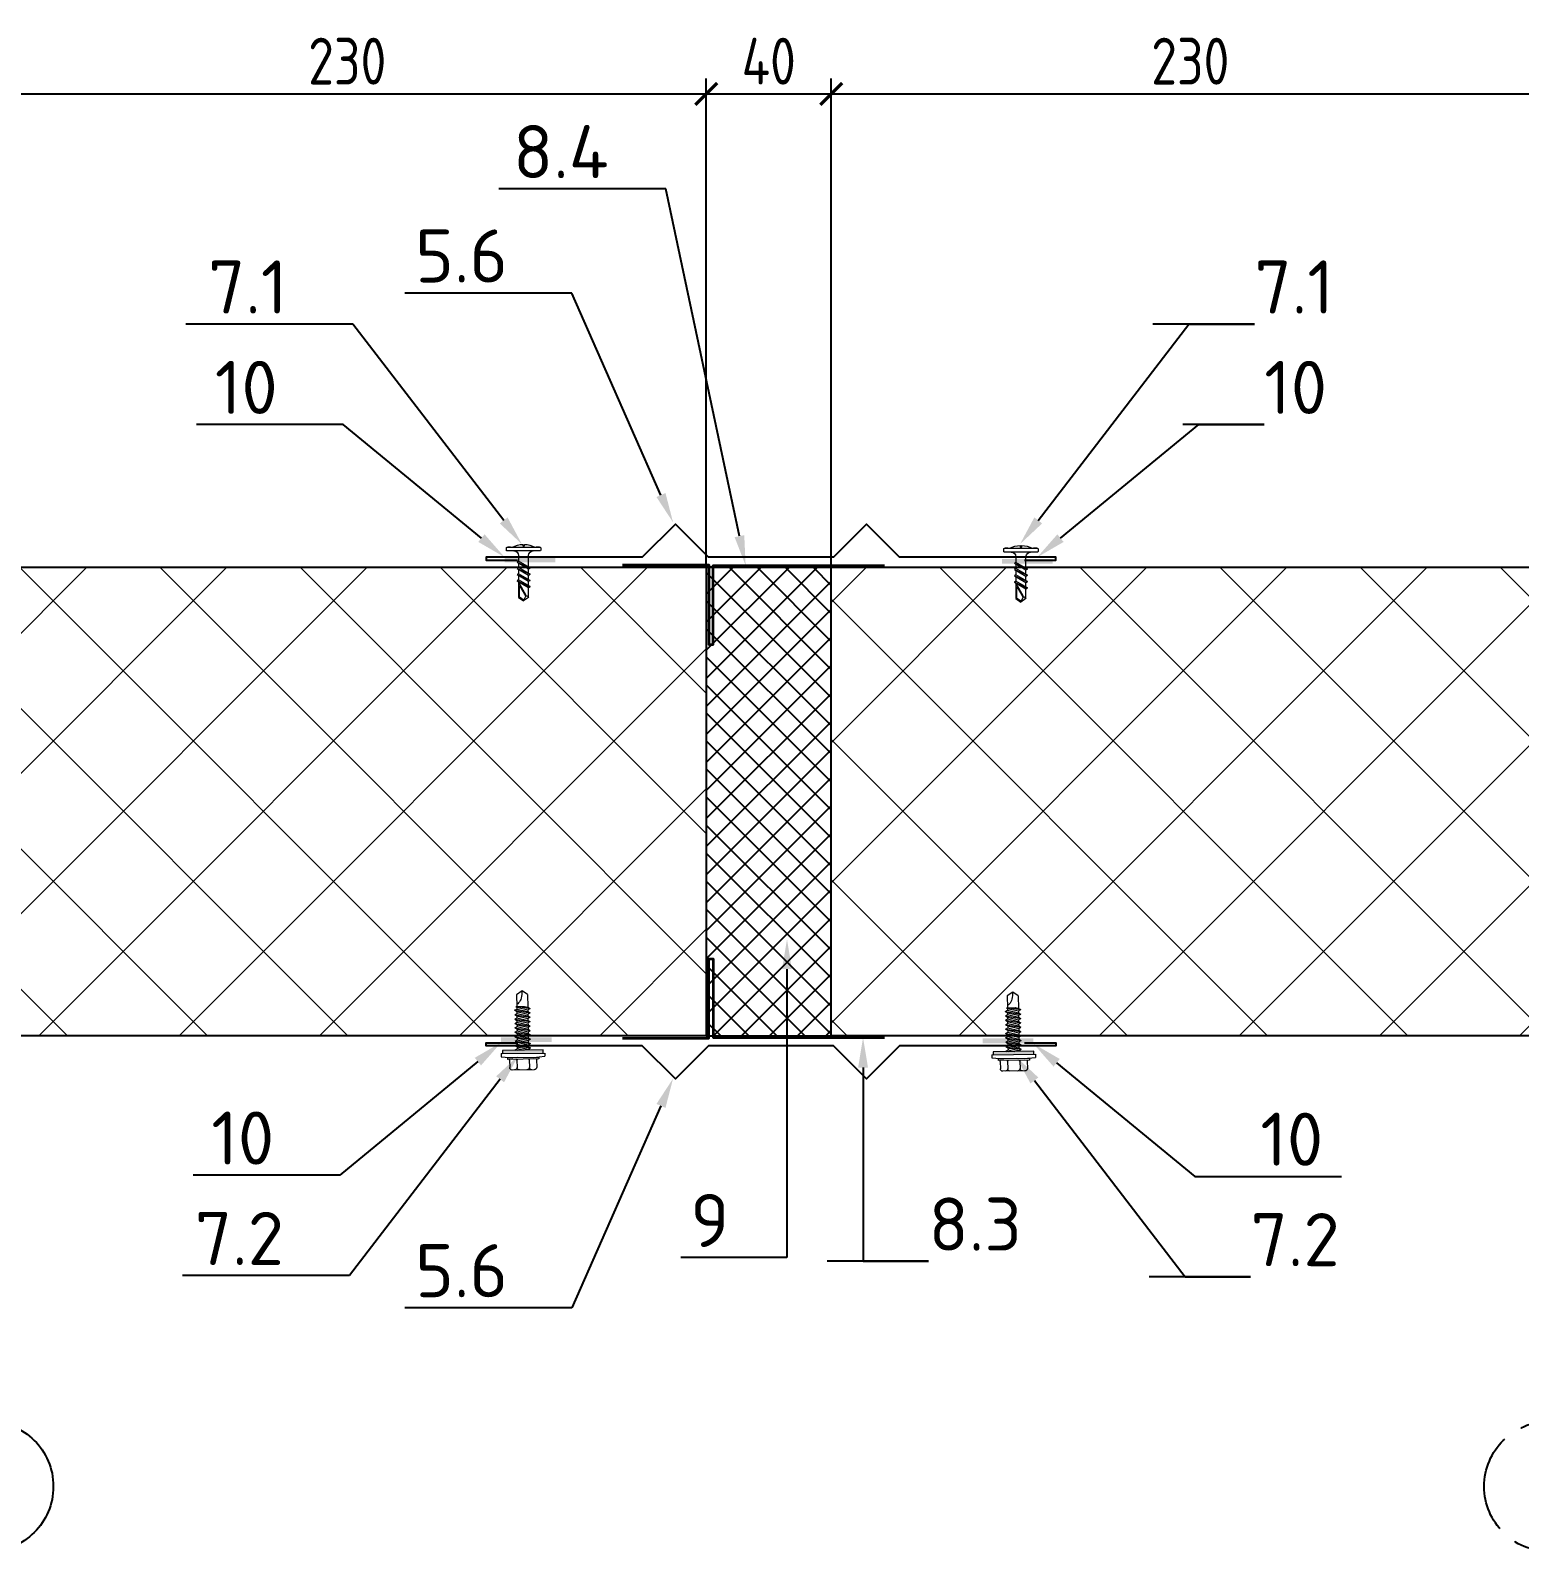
# Model space of a CAD drawing. Header units: millimetres. Extents: x -3689 to 3021565, y -698052 to -604547.
# Drawn here: x 2756959.7 to 2757436.6, y -668143.4 to -667656.3 of the extents above; entities that cross this region are included whole.
import ezdxf
from ezdxf import colors
from ezdxf.entities.mleader import LeaderData, LeaderLine
from ezdxf.math import Vec2, Vec3

# ---------------------------------------------------------------- set-up
doc = ezdxf.new("R2010")
doc.units = ezdxf.units.MM
doc.header["$PDMODE"] = 35
doc.linetypes.add('CENTER', pattern=[50.800000000000004, 31.75, -6.35, 6.35, -6.35])
doc.layers.get('0').update_dxf_attribs({"lineweight": 0})
doc.layers.get('Defpoints').update_dxf_attribs({"color": 4})
doc.layers.add('A-FLOR-DIMS', color=133, linetype='Continuous', lineweight=0)
for name, color, linetype in [('A-FLOR-IDEN', 14, 'Continuous'), ('A-WALL-PATT', 181, 'Continuous'), ('S-GRID', 133, 'CENTER'), ('S-METL', 14, 'Continuous'), ('S-WALL-PATT', 181, 'Continuous')]:
    doc.layers.add(name, color=color, linetype=linetype)
doc.styles.add('GOST 2.304', font='CS_Gost2304.shx')
doc.styles.add('ЕСКД', font='isocpeur.ttf')
doc.dimstyles.new('001.5', dxfattribs={"dimscale": 10, "dimtxt": 1.5, "dimasz": 0.7, "dimexe": 0.5, "dimexo": 0, "dimgap": 0.3, "dimtad": 1, "dimdec": 0, "dimrnd": 0.001, "dimtxsty": 'GOST 2.304', "dimblk": 'ARCHTICK', "dimcen": 0, "dimdle": 0.5, "dimclrd": 256, "dimclre": 256, "dimclrt": 256, "dimadec": 0, "dimazin": 2, "dimtfac": 0.75, "dimtdec": 0, "dimtmove": 1, "dimatfit": 3, "dimfxl": 1, "dimtolj": 1, "dimarcsym": 0})

# ---------------------------------------------------------------- blocks, each defined once
blk = doc.blocks.new('*U567')
at = {"lineweight": 0}
h = blk.add_hatch(dxfattribs=at)
h.set_pattern_fill('ANSI37', color=181, scale=10, style=0)
h.set_pattern_definition([(45, (90, -488.0038053012213), (-22.45064030267288, 22.45064030267288), []), (135, (90, -488.0038053012213), (-22.45064030267288, -22.45064030267288), [])])
h.paths.add_polyline_path([(0, 511.9961946987786), (0, 0), (150, 0), (150, 511.9961946987786)])
at = {"color": 5, "lineweight": 0}
for p, q in [((150, 511.9961946987786), (0, 511.9961946987786)), ((0, 0), (150, 0))]:
    blk.add_line(p, q, dxfattribs=at)
at = {"color": 5}
for p, q in [((0, 511.9961946987786), (0, 0)), ((150, 0), (150, 511.9961946987786))]:
    blk.add_line(p, q, dxfattribs=at)
blk = doc.blocks.new('*U565')
at = {"lineweight": 0}
h = blk.add_hatch(dxfattribs=at)
h.set_pattern_fill('ANSI37', color=181, scale=10, style=0)
h.set_pattern_definition([(45, (90, -373.0038053012213), (-22.45064030267288, 22.45064030267288), []), (135, (90, -373.0038053012213), (-22.45064030267288, -22.45064030267288), [])])
h.paths.add_polyline_path([(0, 626.9961946987786), (0, 0), (150, 0), (150, 626.9961946987786)])
at = {"color": 5, "lineweight": 0}
for p, q in [((150, 626.9961946987786), (0, 626.9961946987786)), ((0, 0), (150, 0))]:
    blk.add_line(p, q, dxfattribs=at)
at = {"color": 5}
for p, q in [((0, 626.9961946987786), (0, 0)), ((150, 0), (150, 626.9961946987786))]:
    blk.add_line(p, q, dxfattribs=at)
blk = doc.blocks.new('_ARCHTICK')
at = {"color": 0, "linetype": 'ByBlock', "const_width": 0.15}
blk.add_lwpolyline([(-0.5, -0.5), (0.5, 0.5)], dxfattribs=at)
blk = doc.blocks.new('*D600')
at = {"layer": 'A-FLOR-DIMS', "lineweight": -2, "ltscale": 10, "transparency": 16777216}
for p, q in [((2756946.161101356, -667747.070209941), (2756946.161101356, -667671.6653657116)), ((2757176.161101356, -667828.2351376791), (2757176.161101356, -667671.6653657116)), ((2756941.161101356, -667676.6653657116), (2757181.161101356, -667676.6653657116))]:
    blk.add_line(p, q, dxfattribs=at)
at = {"layer": 'Defpoints', "color": 0, "ltscale": 10, "transparency": 16777216}
for p in [(2757176.161101356, -667676.6653657116), (2756946.161101356, -667747.070209941), (2757176.161101356, -667828.2351376791)]:
    blk.add_point(p, dxfattribs=at)
at = {"layer": 'A-FLOR-DIMS', "lineweight": -2, "ltscale": 10, "transparency": 16777216, "xscale": 7, "yscale": 7, "zscale": 7, "rotation": 180}
blk.add_blockref('_ARCHTICK', (2756946.161101356, -667676.6653657116), dxfattribs=at)
at = {"layer": 'A-FLOR-DIMS', "lineweight": -2, "ltscale": 10, "transparency": 16777216, "xscale": 7, "yscale": 7, "zscale": 7}
blk.add_blockref('_ARCHTICK', (2757176.161101356, -667676.6653657116), dxfattribs=at)
at = {"layer": 'A-FLOR-DIMS', "ltscale": 10, "transparency": 16777216, "insert": (2757061.161101356, -667666.1653657116), "char_height": 15, "attachment_point": 5, "style": 'GOST 2.304'}
blk.add_mtext('\\A1;230', dxfattribs=at)
blk = doc.blocks.new('*D601')
at = {"layer": 'A-FLOR-DIMS', "lineweight": -2, "ltscale": 10, "transparency": 16777216}
for p, q in [((2757176.161101356, -667828.2351376791), (2757176.161101356, -667671.6653657116)), ((2757216.161101356, -667828.2351376791), (2757216.161101356, -667671.6653657116)), ((2757171.161101356, -667676.6653657116), (2757221.161101356, -667676.6653657116))]:
    blk.add_line(p, q, dxfattribs=at)
at = {"layer": 'Defpoints', "color": 0, "ltscale": 10, "transparency": 16777216}
for p in [(2757216.161101356, -667676.6653657116), (2757176.161101356, -667828.2351376791), (2757216.161101356, -667828.2351376791)]:
    blk.add_point(p, dxfattribs=at)
at = {"layer": 'A-FLOR-DIMS', "lineweight": -2, "ltscale": 10, "transparency": 16777216, "xscale": 7, "yscale": 7, "zscale": 7, "rotation": 180}
blk.add_blockref('_ARCHTICK', (2757176.161101356, -667676.6653657116), dxfattribs=at)
at = {"layer": 'A-FLOR-DIMS', "lineweight": -2, "ltscale": 10, "transparency": 16777216, "xscale": 7, "yscale": 7, "zscale": 7}
blk.add_blockref('_ARCHTICK', (2757216.161101356, -667676.6653657116), dxfattribs=at)
at = {"layer": 'A-FLOR-DIMS', "ltscale": 10, "transparency": 16777216, "insert": (2757196.161101356, -667666.1653657116), "char_height": 15, "attachment_point": 5, "style": 'GOST 2.304'}
blk.add_mtext('\\A1;40', dxfattribs=at)
blk = doc.blocks.new('*D602')
at = {"layer": 'A-FLOR-DIMS', "lineweight": -2, "ltscale": 10, "transparency": 16777216}
for p, q in [((2757216.161101356, -667828.2351376791), (2757216.161101356, -667671.6653657116)), ((2757446.161101356, -667749.1047737336), (2757446.161101356, -667671.6653657116)), ((2757211.161101356, -667676.6653657116), (2757451.161101356, -667676.6653657116))]:
    blk.add_line(p, q, dxfattribs=at)
at = {"layer": 'Defpoints', "color": 0, "ltscale": 10, "transparency": 16777216}
for p in [(2757446.161101356, -667676.6653657116), (2757446.161101356, -667749.1047737336), (2757216.161101356, -667828.2351376791)]:
    blk.add_point(p, dxfattribs=at)
at = {"layer": 'A-FLOR-DIMS', "lineweight": -2, "ltscale": 10, "transparency": 16777216, "xscale": 7, "yscale": 7, "zscale": 7, "rotation": 180}
blk.add_blockref('_ARCHTICK', (2757216.161101356, -667676.6653657116), dxfattribs=at)
at = {"layer": 'A-FLOR-DIMS', "lineweight": -2, "ltscale": 10, "transparency": 16777216, "xscale": 7, "yscale": 7, "zscale": 7}
blk.add_blockref('_ARCHTICK', (2757446.161101356, -667676.6653657116), dxfattribs=at)
at = {"layer": 'A-FLOR-DIMS', "ltscale": 10, "transparency": 16777216, "insert": (2757331.161101356, -667666.1653657116), "char_height": 15, "attachment_point": 5, "style": 'GOST 2.304'}
blk.add_mtext('\\A1;230', dxfattribs=at)
blk = doc.blocks.new('НФ58')
blk.add_lwpolyline([(81.2132034355891, -1), (91.2132034355891, -1), (91.2132034355891, 0), (41.21320343558909, 0), (30.60660171776544, 10.60660171776544), (20, 0), (-20, 0), (-30.60660171782365, 10.60660171776544), (-41.21320343558909, 0), (-91.2132034355891, 0), (-91.2132034355891, -1), (-81.2132034355891, -1)])
blk = doc.blocks.new('4.2x16')
at = {"lineweight": 0}
for p, q in [((-1.199999999989814, 5.30000000000291), (-1.199999999989814, -5.30000000000291)), ((14.87966793887608, 1.599999999998545), (16.00000000000728, 0))]:
    blk.add_line(p, q, dxfattribs=at)
for points in [[(7.275957614183426e-12, -5.30000000000291), (7.275957614183426e-12, 5.30000000000291, 0.414213562373095), (-0.1999999999898137, 5.5), (-0.999999999992724, 5.5, 0.414213562373095), (-1.199999999989814, 5.30000000000291, 0.2097628861456963), (-1.199999999989814, 3.80000000000291)], [(-1.199999999989814, 3.599999999998545, 0.1148185505937614), (-2.095913941433537, 0.25), (-1.599999999983993, 0.25), (-1.599999999983993, -0.25), (-2.095913941433537, -0.25, 0.1148185505938521), (-1.199999999989814, -3.599999999998545)], [(0, 3.099999999998545, 0.414213562373095), (1.5, 1.599999999998545), (3.302317669687909, 1.599999999998545), (3.590992804281996, 2.099999999998545)], [(14.22976397439197, -0.825474615485291, 0.1316524975878797), (14.87966793887608, -1.599999999998545), (16.00000000000728, 0), (14.22976397439925, -0.825474615478015), (9.879667938876082, 1.599999999998545), (14.87966793887608, 1.599999999998545), (14.7234978237102, 1.299999999988358), (15.72391328635422, -0.1287413488898892)], [(-1.199999999989814, -3.799999999995634, 0.2097628861481313), (-1.199999999989814, -5.300000000010186, 0.414213562373095), (-0.999999999992724, -5.5), (-0.1999999999898137, -5.5, 0.414213562373095), (7.275957614183426e-12, -5.30000000000291)], [(5.149838531098794, -1.599999999998545), (1.5, -1.599999999998545, 0.414213562373095), (0, -3.099999999998545)]]:
    blk.add_lwpolyline(points, format="xyb", dxfattribs=at)
for points in [[(7.275957614183426e-12, -1.599999999998545), (0, -1.599999999998545), (0, 1.599999999998545)], [(3.590992804281996, 2.099999999998545), (5.438513665692881, -2.099999999998545)], [(3.879667938876082, 1.599999999998545), (5.302317669687909, 1.599999999998545)], [(5.590992804281996, 2.099999999998545), (7.438513665692881, -2.099999999998545)], [(5.879667938876082, 1.599999999998545), (7.302317669687909, 1.599999999998545)], [(7.590992804281996, 2.099999999998545), (9.43851366569288, -2.099999999998545)], [(7.879667938876082, 1.599999999998545), (9.302317669687909, 1.599999999998545)], [(14.7234978237102, 1.299999999988358), (11.03375356302422, 1.299999999988358), (14.56523563171504, -0.6690416125711636)], [(7.149838531098794, -1.599999999998545), (5.727188800286967, -1.599999999998545)], [(9.149838531098794, -1.599999999998545), (7.727188800286967, -1.599999999998545)], [(11.14983853109879, -1.599999999998545), (9.727188800286967, -1.599999999998545)], [(11.72718880028697, -1.599999999998545), (11.43851366569288, -2.099999999998545)], [(14.87966793887608, -1.599999999998545), (11.72718880028697, -1.599999999998545)]]:
    blk.add_lwpolyline(points, dxfattribs=at)
for points in [[(3.590992804281996, 2.099999999998545), (5.727188800286967, -1.599999999998545), (5.438513665692881, -2.099999999998545), (3.302317669687909, 1.599999999998545)], [(5.302317669687909, 1.599999999998545), (5.590992804281996, 2.099999999998545), (7.727188800286967, -1.599999999998545), (7.438513665692881, -2.099999999998545)], [(7.302317669687909, 1.599999999998545), (7.590992804281996, 2.099999999998545), (9.727188800286967, -1.599999999998545), (9.43851366569288, -2.099999999998545)], [(9.590992804281996, 2.099999999998545), (11.43851366569288, -2.099999999998545), (9.302317669687909, 1.599999999998545), (9.590992804281996, 2.099999999998545), (11.72718880028697, -1.599999999998545)]]:
    blk.add_lwpolyline(points, close=True, dxfattribs=at)
blk = doc.blocks.new('*U671')
at = {"color": 7}
blk.add_blockref('4.2x16', (0, 0), dxfattribs=at)
blk = doc.blocks.new('*U530')
at = {"lineweight": 0}
blk.add_hatch(color=0, dxfattribs=at).paths.add_polyline_path([(6.500028934155127, -0.9992351740365836), (-6.500028934155127, -0.9992351740365865), (-6.500028934155127, -1.443296356685747e-15), (6.500028934155127, 1.443296356685747e-15)])
at = {"color": 0, "lineweight": 0}
for p, q in [((-1.75979577822, 17.76911293662852), (0.0001427191382348255, 19.00156603410142)), ((-1.75979577822, 17.77512051083614), (-1.759595558345612, 13.76304829795845)), ((0.0001427191382348255, 19.00156603410142), (1.760204217272982, 17.76928860001499)), ((1.760204217280258, 17.77529617422261), (1.760392185868111, 14.00871998502408)), ((2.46419190031156, 9.995314705651255), (-2.46385145729437, 9.126621274393985)), ((2.464262165653051, 11.40331470395904), (-2.463781191952878, 10.53462127275998)), ((-1.759760908986212, 10.94104072911432), (-2.463781191952878, 10.53462127275998)), ((-1.75980147669907, 10.12813155108597), (-2.463781191952878, 10.53462127275998)), ((2.464332430994543, 12.81131470232504), (-2.463710926611387, 11.94262127106777)), ((-1.75969064364472, 12.34904072748032), (-2.463710926611387, 11.94262127106777)), ((-1.759731211357578, 11.53613154939376), (-2.463710926611387, 11.94262127106777)), ((1.269850955752187, 14.00874446512899), (-2.463640661277172, 13.35062126943376)), ((-1.759620378325057, 13.75704072578811), (-2.463640661277172, 13.35062126943376)), ((-1.759660946023363, 12.94413154770155), (-2.463640661277172, 13.35062126943376)), ((1.760212185057751, 10.40180442732526), (-1.759831174327704, 9.533040730806535)), ((-1.75980147669907, 10.12813155108597), (-1.759831174327704, 9.533040730806535)), ((1.760241882679109, 10.99689524766291), (-1.75980147669907, 10.12813155108597)), ((1.760282450399243, 11.80980442569126), (-1.759760908986212, 10.94104072911432)), ((-1.759731211357578, 11.53613154939376), (-1.759760908986212, 10.94104072911432)), ((1.760312148020601, 12.4048952459707), (-1.759731211357578, 11.53613154939376)), ((1.760352715740735, 13.21780442399904), (-1.75969064364472, 12.34904072748032)), ((-1.759660946016087, 12.94413154770155), (-1.75969064364472, 12.34904072748032)), ((1.760382413362092, 13.81289524427848), (-1.759660946016087, 12.94413154770155)), ((-0.73936477863754, 14.00884473376209), (-1.759620378303229, 13.75704072578811)), ((2.112392185430505, 14.00870241870871), (-0.73936477863754, 14.00884473376209)), ((2.46419190031156, 9.995314705651255), (1.760171617337617, 9.588895249296913)), ((1.760241882693661, 10.99689524766291), (1.760211101121966, 10.38008375786012)), ((2.46419190031156, 9.995314705651255), (1.760212185057751, 10.40180442732526)), ((2.464262165653051, 11.40331470395904), (1.760241882679109, 10.99689524766291)), ((1.760312148035152, 12.4048952459707), (1.760281366463457, 11.78808375616791)), ((2.464262165653051, 11.40331470395904), (1.760282450399243, 11.80980442569126)), ((2.464332430994543, 12.81131470232504), (1.760312148020601, 12.4048952459707)), ((1.760382413362092, 13.81289524427848), (1.760351631783121, 13.19608375453391)), ((2.464332430994543, 12.81131470232504), (1.760352715740735, 13.21780442399904)), ((2.099570586164188, 14.00870305852732), (1.760382413362092, 13.81289524427848)), ((2.463981104301637, 5.771314710669687), (-2.464062253289741, 4.902621279470623)), ((-1.760041970337626, 5.309040735766758), (-2.464062253289741, 4.902621279470623)), ((-1.760082538043208, 4.496131557738409), (-2.464062253289741, 4.902621279470623)), ((2.464051369635853, 7.179314708977475), (-2.463991987948249, 6.31062127777841)), ((-1.759971704996135, 6.717040734132754), (-2.463991987948249, 6.31062127777841)), ((-1.760012272723545, 5.904131556046196), (-2.463991987948249, 6.31062127777841)), ((2.464121634970069, 8.587314707343468), (-2.463921722635862, 7.718621276086197)), ((-1.759901439669195, 8.12504073244054), (-2.463921722635862, 7.718621276086197)), ((-1.759942007382053, 7.312131554412192), (-2.463921722635862, 7.718621276086197)), ((-1.759831174327704, 9.533040730806535), (-2.46385145729437, 9.126621274393985)), ((-1.759871742040562, 8.720131552719979), (-2.46385145729437, 9.126621274393985)), ((1.759960821342246, 5.364895254315344), (-1.760082538043208, 4.496131557738409)), ((-1.760012272716269, 5.904131556046196), (-1.760043054287964, 5.287320066301619)), ((1.760001389040553, 6.177804432401901), (-1.760041970337626, 5.309040735766758)), ((1.760031086669186, 6.772895252623131), (-1.760012272716269, 5.904131556046196)), ((-1.759942007374777, 7.312131554412192), (-1.7599727889683, 6.695320064609406)), ((1.760071654382044, 7.585804430709688), (-1.759971704996135, 6.717040734132754)), ((1.760101352010678, 8.180895250989126), (-1.759942007374777, 7.312131554412192)), ((1.760141919723536, 8.993804429017475), (-1.759901439669195, 8.12504073244054)), ((-1.759871742040562, 8.720131552719979), (-1.759901439669195, 8.12504073244054)), ((1.760171617337617, 9.588895249296913), (-1.759871742040562, 8.720131552719979)), ((1.759960821342246, 5.364895254315344), (1.759930039755999, 4.748083764512558)), ((2.463981104301637, 5.771314710669687), (1.759960821327694, 5.364895254315344)), ((1.760031086669186, 6.772895252623131), (1.760000305097491, 6.156083762820346)), ((2.463981104301637, 5.771314710669687), (1.760001389040553, 6.177804432343693)), ((2.464051369635853, 7.179314708977475), (1.760031086669186, 6.772895252623131)), ((1.760101352010678, 8.180895250989126), (1.760070570438983, 7.564083761186341)), ((2.464051369635853, 7.179314708977475), (1.760071654382044, 7.585804430709688)), ((2.464121634970069, 8.587314707343468), (1.760101352010678, 8.180895250989126)), ((1.760171617352169, 9.588895249296913), (1.760140835780474, 8.972083759494128)), ((2.464121634970069, 8.587314707343468), (1.76014191971626, 8.993804429017475)), ((2.46377030829899, 1.547314715688118), (-2.464273049314216, 0.6786212844308461)), ((-1.760252766340273, 1.085040740785189), (-2.46427304930694, 0.6786212844308461)), ((-1.760293334060407, 0.2721315627568398), (-2.464273049314216, 0.6786212844308461)), ((2.463840573640482, 2.955314713995905), (-2.464202783972724, 2.086621282796841)), ((-1.760182501006057, 2.493040739151184), (-2.464202783972724, 2.086621282796841)), ((-1.760223068718916, 1.680131561064627), (-2.464202783972724, 2.086621282796841)), ((2.463910838960146, 4.363314712303692), (-2.464132518631233, 3.494621281104628)), ((-1.760112235679118, 3.901040737458971), (-2.464132518631233, 3.494621281104628)), ((-1.760152803377424, 3.088131559430622), (-2.464132518631233, 3.494621281104628)), ((-1.760293334053131, 0.2721315627568398), (-1.76030691460619, -3.908666534005322e-16)), ((1.759750025339599, 1.140895259333775), (-1.760293334053131, 0.2721315627568398)), ((1.759790593045182, 1.953804437362124), (-1.760252766332997, 1.085040740785189)), ((-1.76022306871164, 1.680131561064627), (-1.760252766340273, 1.085040740785189)), ((1.759820290666539, 2.548895257641562), (-1.760223068718916, 1.680131561064627)), ((1.759860858379397, 3.361804435728119), (-1.760182501006057, 2.493040739151184)), ((-1.760152803377424, 3.088131559430622), (-1.760182501006057, 2.493040739151184)), ((1.759890556000755, 3.95689525594935), (-1.760152803377424, 3.088131559430622)), ((1.759931123720889, 4.769804434035906), (-1.760112235664566, 3.901040737458971)), ((-1.760082538035932, 4.496131557738409), (-1.760112235679118, 3.901040737458971)), ((1.75972032770369, 0.545804439054337), (-0.4517616882585572, -1.003112455896365e-16)), ((2.463700042957499, 0.1393147173803305), (1.673376388229372, 3.715641990152666e-16)), ((1.759750025339599, 1.140895259333775), (1.759719243746076, 0.5240837695309898)), ((2.463700042957499, 0.1393147173803305), (1.75972032770369, 0.545804439054337)), ((2.46377030829899, 1.547314715688118), (1.759750025339599, 1.140895259333775)), ((1.759820290673815, 2.548895257641562), (1.759789509087568, 1.932083767896985)), ((2.46377030829899, 1.547314715688118), (1.759790593037906, 1.953804437362124)), ((2.463840573640482, 2.955314713995905), (1.759820290666539, 2.548895257641562)), ((1.759890556000755, 3.95689525594935), (1.75985977442906, 3.340083766204772)), ((2.463840573640482, 2.955314713995905), (1.759860858379397, 3.361804435728119)), ((2.463910838960146, 4.363314712303692), (1.759890556000755, 3.95689525594935)), ((2.463910838960146, 4.363314712303692), (1.759931123720889, 4.769804434035906)), ((2.463700042957499, 0.1393147173803305), (2.222372062249633, 4.934657265586468e-16)), ((6.499971000332154, 0.001566034101416869), (6.500028934155127, -0.9992351740365836)), ((-6.999971091820045, -0.9992351740365866), (-6.999913204039332, -1.999240946024658)), ((7.000028934984586, -0.9992351740365835), (-6.999971091820045, -0.9992351740365866)), ((-6.999971091820045, -0.9992351740365866), (-6.999971091820045, -1.999235174036587)), ((-3.372512593312422, -2.360930037742948), (-6.999971091820045, -1.999235174036587)), ((-5.042529794140137, -2.36092890793225), (4.957470193156043, -2.360429864318575)), ((-5.042529794140137, -2.36092890793225), (-5.042504841956543, -2.860928907291965)), ((-5.042504841956543, -2.860928907291965), (4.957495145325085, -2.860429863678291)), ((-4.372512593326974, -2.360930037742948), (4.28745299234288, -2.360428734507877)), ((-4.372466748827719, -3.152888939424885), (-4.372330301179318, -5.510008432378529)), ((-2.01065795654722, -3.152687751920895), (-2.010521505289943, -5.509871713235045)), ((-2.010653540746716, -3.228970242373181), (-2.010521505289943, -5.509871713235045)), ((1.925690043317446, -3.152571722050198), (1.925826488215536, -5.509643848228735)), ((7.000086822110463, -1.99922954221256), (3.287452992371983, -2.360428734507877)), ((4.287498841193157, -3.152463260455988), (4.287635284337741, -5.509507129143458)), ((4.957470193156043, -2.360429864318575), (4.957495145325085, -2.860429863678291)), ((7.000028934984586, -0.9992351740365835), (7.000086822103187, -1.99922954221256)), ((7.000028934991862, -0.9992351740365835), (7.000028934991862, -1.999235174036584)), ((-3.58501512947987, -6.297232458076908), (3.50041125866119, -6.296822300821078))]:
    blk.add_line(p, q, dxfattribs=at)
blk.add_lwpolyline([(6.500028934155127, -0.9992351740365836), (-6.500028934155127, -0.9992351740365865), (-6.500028934155127, -1.443296356685747e-15), (6.500028934155127, 1.443296356685747e-15)], close=True, dxfattribs=at)
for centre, start, end in [((-3.585060702433111, -5.509962859388908), 180.0033167038442, 270.0033167042611), ((-2.797791103977942, -5.509917286399288), 270.0033167042611, 0.003316703844216687), ((-1.22325190653646, -5.509826140245424), 180.0033167038442, 270.0033167042611), ((1.138556889469329, -5.509689421276563), 270.0033167042611, 0.003316703844216687), ((2.713096086903535, -5.509598275122698), 180.0033167038442, 270.0033167042611), ((3.500365685649742, -5.509552702133078), 270.0033167042611, 0.003316703844216687)]:
    blk.add_arc(centre, 0.7872696000000154, start, end, dxfattribs=at)
at = {"color": 0, "lineweight": 0, "extrusion": (0, 0, -1)}
for centre, major_axis, ratio, start_param, end_param in [((-5.164466747446568, -3.152934786339758), (-0.4695426015677405, -0.6378038454834557), 0.9999999999521482, 3.7001413829075, 4.077737360034711), ((-1.218657958088442, -3.152737986587455), (-0.4695426016314956, -0.6378038455700573), 0.9999999998798036, 0.9361447064777346, 1.313740683556781), ((1.133690044815013, -3.152620782959275), (-0.4695426015914638, -0.6378038455156804), 0.9999999999951029, 3.700141382885612, 4.077737360014203), ((5.079498840263115, -3.152423982799518), (-0.469542601613166, -0.6378038455451589), 0.9999999999374978, 0.9361447064519131, 1.313740683536806)]:
    blk.add_ellipse(centre, major_axis=major_axis, ratio=ratio, start_param=start_param, end_param=end_param, dxfattribs=at)
at = {"color": 0, "lineweight": 0, "extrusion": (0, 0, -0.9999999999999999)}
for centre, major_axis, ratio, start_param, end_param in [((-2.802657956068287, -3.152817035093905), (-0.4695426015830329, -0.6378038455042281), 0.9999999999820529, 3.700141382891477, 4.077737359997727), ((2.717690042794858, -3.152541734511033), (-0.469542601635972, -0.6378038455761381), 0.9999999998681064, 0.9361447064850439, 1.31374068359107)]:
    blk.add_ellipse(centre, major_axis=major_axis, ratio=ratio, start_param=start_param, end_param=end_param, dxfattribs=at)
at = {"color": 0, "lineweight": 0}
blk.add_open_spline([(0.0001427191455107831, 19.00156603415963), (0.05083747002936031, 18.23320035467623), (0.1406947712312066, 16.87125922471751), (0.8799432696832777, 15.33543048088905), (1.551164845863238, 14.82059633685276), (1.760358575389543, 14.67621029395378)], degree=3, knots=[0, 0, 0, 0, 2.306624246534305, 4.088530392190128, 4.845953933886731, 4.845953933886731, 4.845953933886731, 4.845953933886731], dxfattribs=at)
blk = doc.blocks.new('*U529')
at = {"color": 0, "rotation": 270}
blk.add_blockref('*U530', (0, -3.641531520770513e-12), dxfattribs=at)

msp = doc.modelspace()

# ---------------------------------------------------------------- hatches: boundary and pattern name
at = {"layer": 'A-WALL-PATT'}
h = msp.add_hatch(dxfattribs=at)
h.set_pattern_fill('ANSI37', color=250, scale=2, angle=90)
h.set_pattern_definition([(135, (2775652.002272412, -910875.0580439307), (-4.490128060534577, -4.490128060534576), []), (225, (2775652.002272412, -910875.0580439307), (4.490128060534576, -4.490128060534577), [])])
h.paths.add_polyline_path([(2757216.161101356, -667828.2351376791), (2757176.161101356, -667828.2351376791), (2757176.161101356, -667978.2351376791), (2757216.161101356, -667978.2351376791)])
at = {"layer": 'S-WALL-PATT', "lineweight": 0, "ltscale": 10}
h = msp.add_hatch(color=250, dxfattribs=at)
h.dxf.hatch_style = 1
h.paths.add_polyline_path([(2757111.575921547, -667825.1697451109), (2757111.575921547, -667826.6813928538), (2757127.806284409, -667826.6813928538), (2757127.806284409, -667825.1697451109)])
h = msp.add_hatch(color=250, dxfattribs=at)
h.dxf.hatch_style = 1
h.paths.add_polyline_path([(2757270.858422357, -667825.5407286335), (2757270.858422357, -667827.0523763765), (2757287.088785219, -667827.0523763765), (2757287.088785219, -667825.5407286335)])
h = msp.add_hatch(color=250, dxfattribs=at)
h.dxf.hatch_style = 1
h.paths.add_polyline_path([(2757110.444728411, -667980.2476742108), (2757110.444728411, -667978.7360264679), (2757126.675091273, -667978.7360264679), (2757126.675091273, -667980.2476742108)])
h = msp.add_hatch(color=250, dxfattribs=at)
h.dxf.hatch_style = 1
h.paths.add_polyline_path([(2757280.91033526, -667980.6279841348), (2757280.91033526, -667979.1163363919), (2757264.679972397, -667979.1163363919), (2757264.679972397, -667980.6279841348)])

# ---------------------------------------------------------------- linework, layer by layer
at = {"layer": 'A-WALL-PATT', "color": 250, "lineweight": 35, "ltscale": 10}
for points in [[(2757149.344739356, -667827.4840416746), (2757176.994410724, -667827.4840416746), (2757176.994410724, -667852.9047031064), (2757178.324977324, -667852.9047031064), (2757178.324977324, -667827.6612433014), (2757233.18079786, -667827.6612433014)], [(2757149.344739356, -667978.9862336837), (2757176.994410724, -667978.9862336837), (2757176.994410724, -667953.5655722519), (2757178.324977324, -667953.5655722519), (2757178.324977324, -667978.809032057), (2757233.18079786, -667978.809032057)]]:
    msp.add_lwpolyline(points, dxfattribs=at)
at = {"layer": 'A-WALL-PATT', "color": 250, "ltscale": 10}
msp.add_lwpolyline([(2757176.161101356, -667978.2351376791), (2757216.161101356, -667978.2351376791), (2757216.161101356, -667828.2351376791), (2757176.161101356, -667828.2351376791)], close=True, dxfattribs=at)
at = {"layer": 'S-GRID', "color": 250, "ltscale": 5}
msp.add_line((2756645.439842664, -667828.2351376791), (2757902.100931726, -667828.2351376791), dxfattribs=at)
at = {"layer": 'S-GRID', "color": 250}
for centre in [(2756946.161101356, -668122.5521580378), (2757446.161101356, -668122.5521580378)]:
    msp.add_circle(centre, 20.86386980832669, dxfattribs=at)

# ---------------------------------------------------------------- block references
at = {"layer": 'A-WALL-PATT', "color": 250, "lineweight": 0, "xscale": -1, "rotation": 270.0000000000001}
for name, p in [('*U567', (2756664.164906658, -667978.2351376791)), ('*U565', (2757216.161101356, -667978.2351376791))]:
    msp.add_blockref(name, p, dxfattribs=at)
at = {"layer": 'S-METL', "color": 250}
msp.add_blockref('НФ58', (2757196.859645718, -667825.0001101003), dxfattribs=at)
at = {"layer": 'S-METL', "color": 250, "xscale": -1}
for name, p, rotation in [('*U671', (2757117.649482312, -667822.9918280165), 90), ('*U671', (2757276.931983121, -667823.3628115391), 90), ('*U529', (2757117.403549477, -667982.8739093692), 270.7690118746293), ('*U529', (2757274.549268098, -667983.2542192932), 270.7690118746293), ('НФ58', (2757196.859645718, -667981.470165258), 180)]:
    msp.add_blockref(name, p, dxfattribs=dict(at, rotation=rotation))

# ---------------------------------------------------------------- dimensions: what is measured, and where the dimension line sits
at = {"layer": 'A-FLOR-DIMS', "color": 250, "ltscale": 10}
for base, p1, p2, picture, middle in [((2757176.161101356, -667676.6653657116), (2756946.161101356, -667747.070209941), (2757176.161101356, -667828.2351376791), '*D600', (2757061.161101356, -667666.1653657116)), ((2757216.161101356, -667676.6653657116), (2757176.161101356, -667828.2351376791), (2757216.161101356, -667828.2351376791), '*D601', (2757196.161101356, -667666.1653657116)), ((2757446.161101356, -667676.6653657116), (2757216.161101356, -667828.2351376791), (2757446.161101356, -667749.1047737336), '*D602', (2757331.161101356, -667666.1653657116))]:
    dim = msp.add_linear_dim(base=base, p1=p1, p2=p2, dimstyle='001.5', dxfattribs=at)
    dim.commit()
    dim.dimension.update_dxf_attribs({"geometry": picture, "text_midpoint": middle})

# ---------------------------------------------------------------- leaders
at = {"layer": 'A-FLOR-IDEN', "color": 250}
ml = msp.add_multileader_mtext('Standard', dxfattribs=at)
ml.set_content('8.4', color=250, style='ЕСКД')
ml.set_leader_properties()
ml.build(insert=Vec2(0, 0))
ml.multileader.update_dxf_attribs({"text_left_attachment_type": 6, "text_right_attachment_type": 6, "dogleg_length": 20.96987534605703, "arrow_head_size": 9.600000000000001})
ctx = ml.context
ctx.base_point, ctx.char_height, ctx.arrow_head_size, ctx.landing_gap_size, ctx.plane_origin = Vec3(2757115.052419654, -667707.0283861847), 17, 9.600000000000001, 0, Vec3(2757074.124545103, -667602.9574714676)
ctx.left_attachment, ctx.right_attachment = 6, 6
notes = []
notes.append((ctx, [(1, (1, 1, 0), (2757163.222295, -667707.0283861847), (-1, 0), 20.96987534605703, [(0, [(2757188.75396663, -667827.6612433014)], 0, [])])]))
ctx.mtext.insert, ctx.mtext.width, ctx.mtext.flow_direction = Vec3(2757114.279214101, -667686.6283861847), 77.51149692218215, 5
ml = msp.add_multileader_mtext('Standard', dxfattribs=at)
ml.set_content('5.6', color=250, style='ЕСКД')
ml.set_leader_properties()
ml.build(insert=Vec2(0, 0))
ml.multileader.update_dxf_attribs({"text_left_attachment_type": 6, "text_right_attachment_type": 6, "dogleg_length": 20.96987534605703, "arrow_head_size": 9.600000000000001})
ctx = ml.context
ctx.base_point, ctx.char_height, ctx.arrow_head_size, ctx.landing_gap_size, ctx.plane_origin, ctx.plane_x_axis, ctx.plane_y_axis = Vec3(2757086.574386886, -667740.4459011942), 17, 9.600000000000001, 0, Vec3(2757187.698904646, -667815.2445293933), Vec3(1, 2.258681448315656e-12), Vec3(-2.258681448315656e-12, 1)
ctx.left_attachment, ctx.right_attachment = 6, 6
notes.append((ctx, [(0, (1, 1, 0), (2757133.044262232, -667740.4459011942), (-1, -2.258681448315656e-12), 20.96987534605703, [(0, [(2757165.517046611, -667813.8756923715)], 0, [])])]))
ctx.mtext.insert, ctx.mtext.text_direction, ctx.mtext.rotation, ctx.mtext.width, ctx.mtext.flow_direction = Vec3(2757082.930486515, -667720.0459011943), Vec3(1, 2.258882650657248e-12), 2.258882650657248e-12, 204.6047927077777, 5
ml = msp.add_multileader_mtext('Standard', dxfattribs=at)
ml.set_content('7.1', color=250, style='ЕСКД')
ml.set_leader_properties()
ml.build(insert=Vec2(0, 0))
ml.multileader.update_dxf_attribs({"text_left_attachment_type": 6, "text_right_attachment_type": 6, "dogleg_length": 20.96987534605703, "arrow_head_size": 9.600000000000001})
ctx = ml.context
ctx.base_point, ctx.char_height, ctx.arrow_head_size, ctx.landing_gap_size, ctx.plane_origin = Vec3(2757019.907279981, -667750.3733548514), 17, 9.600000000000001, 0, Vec3(2757101.616143033, -667851.841089546)
ctx.left_attachment, ctx.right_attachment, ctx.text_align_type = 6, 6, 2
notes.append((ctx, [(0, (1, 1, 0), (2757062.977155327, -667750.3733548514), (-1, 0), 20.96987534605703, [(0, [(2757117.102538974, -667820.8397893482)], 0, [])])]))
ctx.mtext.insert, ctx.mtext.width, ctx.mtext.alignment, ctx.mtext.flow_direction = Vec3(2757042.007279981, -667729.9733548514), 77.51149692218215, 3, 5
ml = msp.add_multileader_mtext('Standard', dxfattribs=at)
ml.set_content('7.1', color=250, style='ЕСКД')
ml.set_leader_properties()
ml.build(insert=Vec2(0, 0))
ml.multileader.update_dxf_attribs({"text_left_attachment_type": 6, "text_right_attachment_type": 6, "dogleg_length": 20.96987534605703, "arrow_head_size": 9.600000000000001})
ctx = ml.context
ctx.base_point, ctx.char_height, ctx.arrow_head_size, ctx.landing_gap_size, ctx.plane_origin = Vec3(2757351.712011455, -667750.3733548514), 17, 9.600000000000001, 0, Vec3(2757292.103148404, -667851.841089546)
ctx.left_attachment, ctx.right_attachment = 6, 6
notes.append((ctx, [(0, (1, 1, 0), (2757330.742136109, -667750.3733548514), (1, 0), 20.96987534605703, [(0, [(2757276.616752463, -667820.8397893482)], 0, [])])]))
ctx.mtext.insert, ctx.mtext.width, ctx.mtext.flow_direction = Vec3(2757351.712011455, -667729.9733548514), 77.51149692218215, 5
ml = msp.add_multileader_mtext('Standard', dxfattribs=at)
ml.set_content('10', color=250, style='ЕСКД')
ml.set_leader_properties()
ml.build(insert=Vec2(0, 0))
ml.multileader.update_dxf_attribs({"text_left_attachment_type": 6, "text_right_attachment_type": 6, "dogleg_length": 20.96987534605703, "arrow_head_size": 9.600000000000001})
ctx = ml.context
ctx.base_point, ctx.char_height, ctx.arrow_head_size, ctx.landing_gap_size, ctx.plane_origin = Vec3(2757021.903586525, -667782.5279745215), 17, 9.600000000000001, 0, Vec3(2757069.916198588, -667851.841089546)
ctx.left_attachment, ctx.right_attachment, ctx.text_align_type = 6, 6, 2
notes.append((ctx, [(0, (1, 1, 0), (2757059.87346187, -667782.5279745215), (-1, 0), 20.96987534605703, [(0, [(2757111.547791057, -667824.9938010949)], 0, [])])]))
ctx.mtext.insert, ctx.mtext.width, ctx.mtext.alignment, ctx.mtext.flow_direction = Vec3(2757038.903586524, -667762.1279745215), 77.51149692218215, 3, 5
ml = msp.add_multileader_mtext('Standard', dxfattribs=at)
ml.set_content('10', color=250, style='ЕСКД')
ml.set_leader_properties()
ml.build(insert=Vec2(0, 0))
ml.multileader.update_dxf_attribs({"text_left_attachment_type": 6, "text_right_attachment_type": 6, "dogleg_length": 20.96987534605703, "arrow_head_size": 9.600000000000001})
ctx = ml.context
ctx.base_point, ctx.char_height, ctx.arrow_head_size, ctx.landing_gap_size, ctx.plane_origin = Vec3(2757354.815704912, -667782.5279745215), 17, 9.600000000000001, 0, Vec3(2757323.803092849, -667851.841089546)
ctx.left_attachment, ctx.right_attachment = 6, 6
notes.append((ctx, [(0, (1, 1, 0), (2757333.845829566, -667782.5279745215), (1, 0), 20.96987534605703, [(0, [(2757282.17150038, -667824.9938010949)], 0, [])])]))
ctx.mtext.insert, ctx.mtext.width, ctx.mtext.flow_direction = Vec3(2757354.815704912, -667762.1279745215), 77.51149692218215, 5
ml = msp.add_multileader_mtext('Standard', dxfattribs=at)
ml.set_content('9', color=250, style='ЕСКД')
ml.set_leader_properties()
ml.build(insert=Vec2(0, 0))
ml.multileader.update_dxf_attribs({"text_left_attachment_type": 6, "text_right_attachment_type": 6, "dogleg_length": 20.96987534605703, "arrow_head_size": 9.600000000000001})
ctx = ml.context
ctx.base_point, ctx.char_height, ctx.arrow_head_size, ctx.landing_gap_size, ctx.plane_origin = Vec3(2757172.485567326, -668049.2924160329), 17, 9.600000000000001, 0, Vec3(2757131.126636836, -668094.4749690423)
ctx.left_attachment, ctx.right_attachment = 6, 6
notes.append((ctx, [(1, (1, 1, 0), (2757201.955442672, -668049.2924160329), (-1, 0), 20.96987534605703, [(0, [(2757201.998326997, -667947.3185280038)], 0, [])])]))
ctx.mtext.insert, ctx.mtext.width, ctx.mtext.flow_direction = Vec3(2757171.053327132, -668028.892416033), 77.51149692218215, 5
ml = msp.add_multileader_mtext('Standard', dxfattribs=at)
ml.set_content('10', color=250, style='ЕСКД')
ml.set_leader_properties()
ml.build(insert=Vec2(0, 0))
ml.multileader.update_dxf_attribs({"text_left_attachment_type": 6, "text_right_attachment_type": 6, "dogleg_length": 20.96987534605703, "arrow_head_size": 9.600000000000001})
ctx = ml.context
ctx.base_point, ctx.char_height, ctx.arrow_head_size, ctx.landing_gap_size, ctx.plane_origin = Vec3(2757020.772393388, -668022.8894448002), 17, 9.600000000000001, 0, Vec3(2757068.785005451, -667953.5763297757)
ctx.left_attachment, ctx.right_attachment, ctx.text_align_type = 6, 6, 2
notes.append((ctx, [(0, (1, 1, 0), (2757058.742268734, -668022.8894448002), (-1, 0), 20.96987534605703, [(0, [(2757110.416597921, -667980.4236182268)], 0, [])])]))
ctx.mtext.insert, ctx.mtext.width, ctx.mtext.alignment, ctx.mtext.flow_direction = Vec3(2757037.772393388, -668002.4894448002), 77.51149692218215, 3, 5
ml = msp.add_multileader_mtext('Standard', dxfattribs=at)
ml.set_content('8.3', color=250, style='ЕСКД')
ml.set_leader_properties()
ml.build(insert=Vec2(0, 0))
ml.multileader.update_dxf_attribs({"text_left_attachment_type": 6, "text_right_attachment_type": 6, "dogleg_length": 20.96987534605703, "arrow_head_size": 9.600000000000001})
ctx = ml.context
ctx.base_point, ctx.char_height, ctx.arrow_head_size, ctx.landing_gap_size, ctx.plane_origin = Vec3(2757247.365218131, -668050.4545164753), 17, 9.600000000000001, 0, Vec3(2757209.031977705, -667946.3836017583)
ctx.left_attachment, ctx.right_attachment = 6, 6
notes.append((ctx, [(0, (1, 1, 0), (2757226.395342785, -668050.4545164753), (1, 0), 20.96987534605703, [(0, [(2757226.351799497, -667978.809032057)], 0, [])])]))
ctx.mtext.insert, ctx.mtext.width, ctx.mtext.flow_direction = Vec3(2757247.365218131, -668030.0545164754), 77.51149692218215, 5
ml = msp.add_multileader_mtext('Standard', dxfattribs=at)
ml.set_content('10', color=250, style='ЕСКД')
ml.set_leader_properties()
ml.build(insert=Vec2(0, 0))
ml.multileader.update_dxf_attribs({"text_left_attachment_type": 6, "text_right_attachment_type": 6, "dogleg_length": 20.96987534605703, "arrow_head_size": 9.600000000000001})
ctx = ml.context
ctx.base_point, ctx.char_height, ctx.arrow_head_size, ctx.landing_gap_size, ctx.plane_origin = Vec3(2757353.582670282, -668023.2697547242), 17, 9.600000000000001, 0, Vec3(2757322.570058219, -667953.9566396998)
ctx.left_attachment, ctx.right_attachment = 6, 6
notes.append((ctx, [(0, (1, 1, 0), (2757332.612794936, -668023.2697547242), (1, 0), 20.96987534605703, [(0, [(2757280.938465749, -667980.8039281508)], 0, [])])]))
ctx.mtext.insert, ctx.mtext.width, ctx.mtext.flow_direction = Vec3(2757353.582670283, -668002.8697547242), 77.51149692218215, 5
ml = msp.add_multileader_mtext('Standard', dxfattribs=at)
ml.set_content('7.2', color=250, style='ЕСКД')
ml.set_leader_properties()
ml.build(insert=Vec2(0, 0))
ml.multileader.update_dxf_attribs({"text_left_attachment_type": 6, "text_right_attachment_type": 6, "dogleg_length": 20.96987534605703, "arrow_head_size": 9.600000000000001})
ctx = ml.context
ctx.base_point, ctx.char_height, ctx.arrow_head_size, ctx.landing_gap_size, ctx.plane_origin = Vec3(2757015.376086845, -668055.0440644703), 17, 9.600000000000001, 0, Vec3(2757100.484949897, -667953.5763297757)
ctx.left_attachment, ctx.right_attachment, ctx.text_align_type = 6, 6, 2
notes.append((ctx, [(0, (1, 1, 0), (2757061.845962191, -668055.0440644703), (-1, 0), 20.96987534605703, [(0, [(2757115.971345837, -667984.5776299735)], 0, [])])]))
ctx.mtext.insert, ctx.mtext.width, ctx.mtext.alignment, ctx.mtext.flow_direction = Vec3(2757040.876086845, -668034.6440644703), 77.51149692218215, 3, 5
ml = msp.add_multileader_mtext('Standard', dxfattribs=at)
ml.set_content('7.2', color=250, style='ЕСКД')
ml.set_leader_properties()
ml.build(insert=Vec2(0, 0))
ml.multileader.update_dxf_attribs({"text_left_attachment_type": 6, "text_right_attachment_type": 6, "dogleg_length": 20.96987534605703, "arrow_head_size": 9.600000000000001})
ctx = ml.context
ctx.base_point, ctx.char_height, ctx.arrow_head_size, ctx.landing_gap_size, ctx.plane_origin = Vec3(2757350.478976825, -668055.4243743944), 17, 9.600000000000001, 0, Vec3(2757290.870113774, -667953.9566396998)
ctx.left_attachment, ctx.right_attachment = 6, 6
notes.append((ctx, [(0, (1, 1, 0), (2757329.509101479, -668055.4243743944), (1, 0), 20.96987534605703, [(0, [(2757275.383717833, -667984.9579398975)], 0, [])])]))
ctx.mtext.insert, ctx.mtext.width, ctx.mtext.flow_direction = Vec3(2757350.478976825, -668035.0243743943), 77.51149692218215, 5
ml = msp.add_multileader_mtext('Standard', dxfattribs=at)
ml.set_content('5.6', color=250, style='ЕСКД')
ml.set_leader_properties()
ml.build(insert=Vec2(0, 0))
ml.multileader.update_dxf_attribs({"text_left_attachment_type": 6, "text_right_attachment_type": 6, "dogleg_length": 20.96987534605703, "arrow_head_size": 9.600000000000001})
ctx = ml.context
ctx.base_point, ctx.char_height, ctx.arrow_head_size, ctx.landing_gap_size, ctx.plane_origin, ctx.plane_x_axis, ctx.plane_y_axis = Vec3(2757086.574386887, -668065.3621996642), 17, 9.600000000000001, 0, Vec3(2757187.698904646, -667990.5635714651), Vec3(1, -2.258681448315656e-12), Vec3(2.258681448315656e-12, 1)
ctx.left_attachment, ctx.right_attachment = 6, 6
notes.append((ctx, [(0, (1, 1, 0), (2757133.044262233, -668065.3621996642), (-1, 2.258681448315656e-12), 20.96987534605703, [(0, [(2757165.517046611, -667991.9324084868)], 0, [])])]))
ctx.mtext.insert, ctx.mtext.text_direction, ctx.mtext.rotation, ctx.mtext.width, ctx.mtext.flow_direction = Vec3(2757082.930486515, -668044.9621996641), Vec3(1, -2.258882650657248e-12), 6.283185307177328, 204.6047927077777, 5
for ctx, leaders in notes:
    for number, flags, end, landing, length, lines in leaders:
        leader = LeaderData()
        leader.index, (leader.has_last_leader_line, leader.has_dogleg_vector, leader.attachment_direction) = number, flags
        leader.last_leader_point, leader.dogleg_vector, leader.dogleg_length = Vec3(end), Vec3(landing), length
        for number, points, colour, breaks in lines:
            line = LeaderLine()
            line.index, line.vertices, line.color, line.breaks = number, Vec3.list(points), colors.encode_raw_color(colour), breaks
            leader.lines.append(line)
        ctx.leaders.append(leader)

doc.saveas('drawing.dxf')
